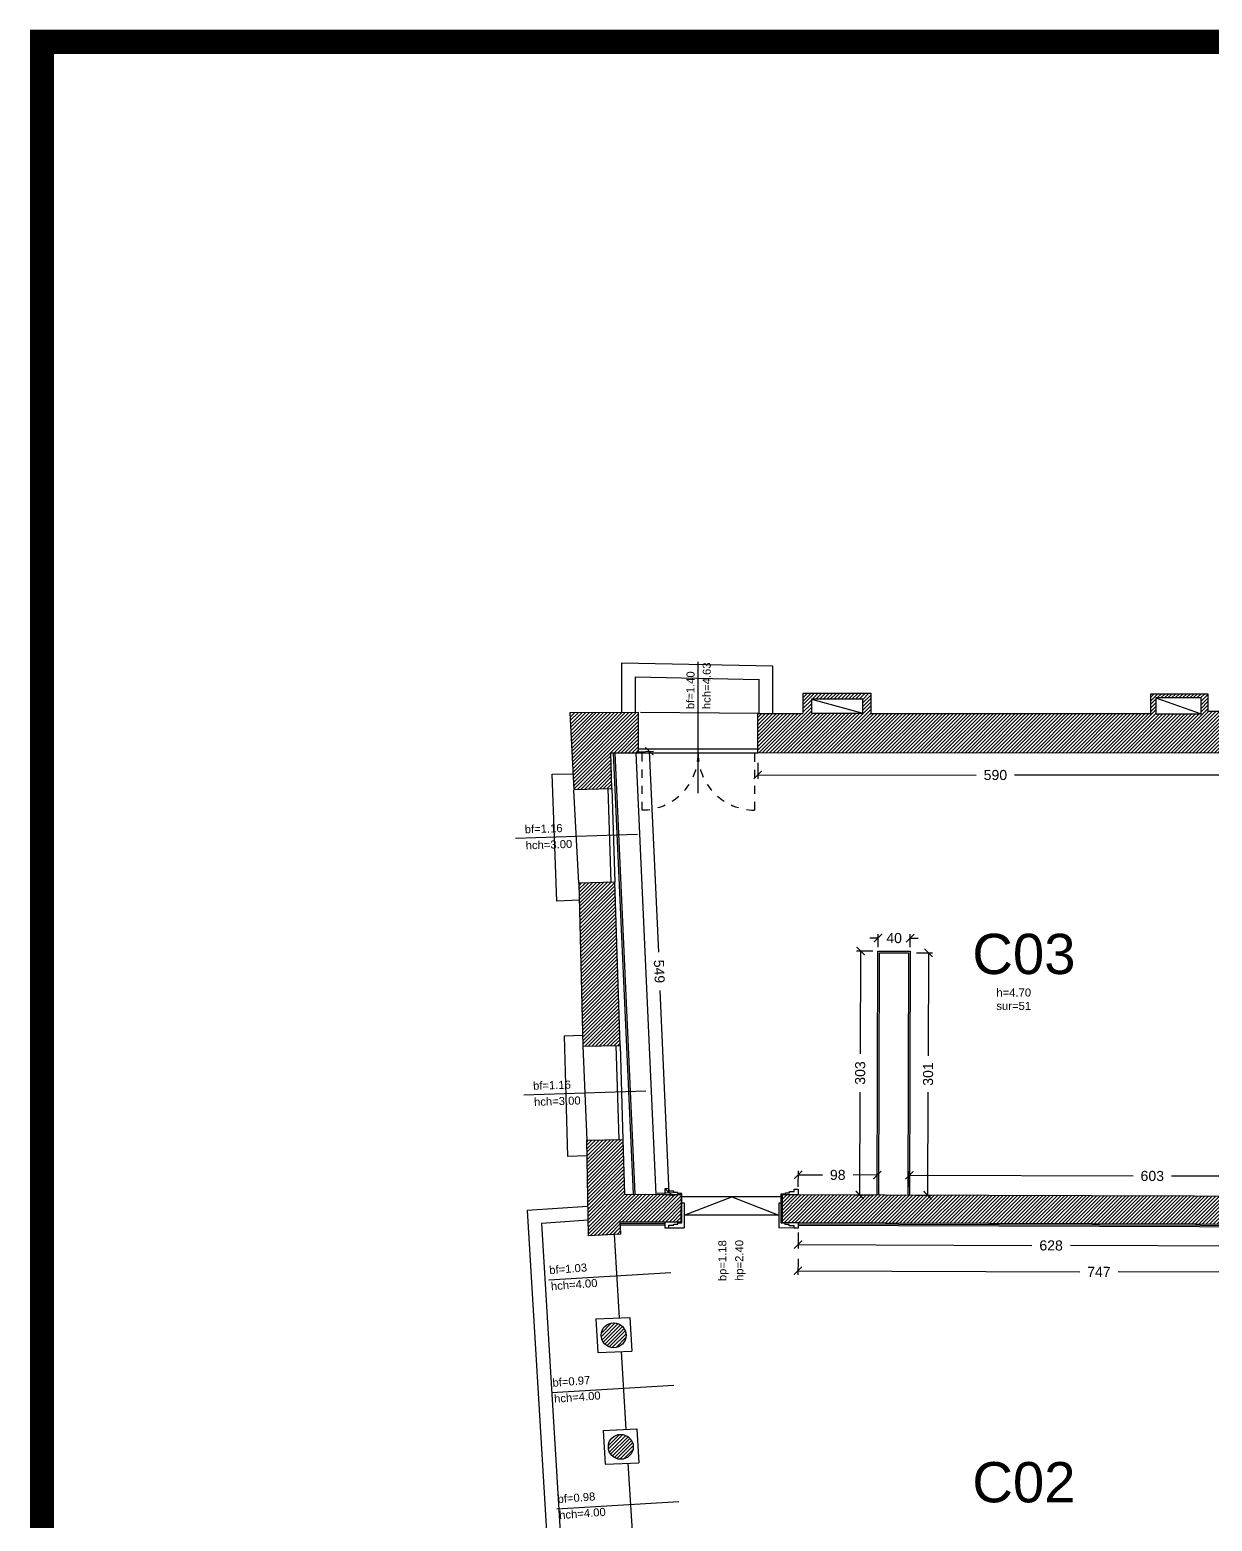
# Model space of a CAD drawing. Header units: millimetres. Extents: x -69 to 235, y 2 to 992.
# Drawn here: x 81.26 to 95.93, y 497.76 to 516.28 of the extents above; entities that cross this region are included whole.
import ezdxf
from ezdxf.enums import TextEntityAlignment as Align

# ---------------------------------------------------------------- set-up
doc = ezdxf.new("R2010")
doc.units = ezdxf.units.MM
doc.header["$LTSCALE"] = 0.01
doc.linetypes.add('HIDDEN2', pattern=[4.7625, 3.175, -1.5875])
for name, color, linetype in [('ob__L_testo', 250, 'Continuous'), ('ob_A_CONTROPARETI', 10, 'Continuous'), ('ob_A_linea_proiezione', 251, 'HIDDEN2'), ('ob_A_linea_v2', 251, 'Continuous'), ('ob_A_muro', 1, 'Continuous'), ('ob_A_muro_r', 252, 'Continuous'), ('ob_A_serramento_vetro', 253, 'Continuous'), ('ob_A_simboli', 252, 'Continuous'), ('ob_grafica rossa', 12, 'Continuous'), ('ob_Q 1_50', 250, 'Continuous'), ('ob_serramento_s', 3, 'Continuous'), ('ob_TXT 1_50', 250, 'Continuous')]:
    doc.layers.add(name, color=color, linetype=linetype)
doc.styles.add('m 1_50', font='arial.ttf', dxfattribs={"height": 0.125})
doc.styles.get("Standard").update_dxf_attribs({"font": 'arial.ttf'})
doc.styles.add('STYLE1', font='arial.ttf')
doc.styles.add('Testo L', font='arial.ttf', dxfattribs={"height": 2.5})
doc.dimstyles.new('m 1_50 cm', dxfattribs={"dimtxt": 0.1, "dimasz": 0.1, "dimexe": 0.05, "dimexo": 0.05, "dimgap": 0.1, "dimtad": 0, "dimdec": 1, "dimlfac": 100, "dimrnd": 1, "dimdsep": 46, "dimtxsty": 'm 1_50', "dimblk": 'ARCHTICK', "dimcen": 0.2, "dimadec": 0, "dimazin": 0, "dimtfac": 1, "dimtdec": 1, "dimtofl": 0, "dimtmove": 0, "dimatfit": 3, "dimldrblk": 'DOT', "dimfxl": 0.15, "dimfxlon": 1, "dimtolj": 1, "dimtzin": 0, "dimarcsym": 0})

# ---------------------------------------------------------------- blocks, each defined once
blk = doc.blocks.new('_ARCHTICK')
at = {"color": 0, "linetype": 'ByBlock', "const_width": 0.15}
blk.add_lwpolyline([(-0.5, -0.5), (0.5, 0.5)], dxfattribs=at)
blk = doc.blocks.new('*D207')
at = {"layer": 'Defpoints', "color": 0, "transparency": 16777216}
for p in [(90.794, 501.436), (98.267, 501.411), (98.265, 500.846)]:
    blk.add_point(p, dxfattribs=at)
at = {"layer": 'ob_Q 1_50', "color": 0, "lineweight": -2, "transparency": 16777216}
for p, q in [((90.793, 501.021), (90.792, 500.821)), ((98.266, 500.996), (98.265, 500.796)), ((90.792, 500.871), (94.291, 500.859)), ((98.265, 500.846), (94.767, 500.858))]:
    blk.add_line(p, q, dxfattribs=at)
at = {"layer": 'ob_Q 1_50', "color": 0, "lineweight": -2, "transparency": 16777216, "xscale": 0.1, "yscale": 0.1, "zscale": 0.1}
for p, rotation in [((90.792, 500.871), 179.8107041629833), ((98.265, 500.846), 359.8107041629834)]:
    blk.add_blockref('_ARCHTICK', p, dxfattribs=dict(at, rotation=rotation))
at = {"layer": 'ob_Q 1_50', "color": 0, "transparency": 16777216, "insert": (94.529, 500.858), "char_height": 0.125, "attachment_point": 5, "rotation": 359.8107, "style": 'm 1_50'}
blk.add_mtext('\\A1;747', dxfattribs=at)
blk = doc.blocks.new('_Dot')
at = {"color": 0, "linetype": 'ByBlock', "lineweight": -2}
blk.add_line((-0.5, 0), (-1, 0), dxfattribs=at)
at = {"color": 0, "linetype": 'ByBlock', "const_width": 0.5}
blk.add_lwpolyline([(-0.25, 0, 1), (0.25, 0, 1)], format="xyb", close=True, dxfattribs=at)
blk = doc.blocks.new('*D208')
at = {"layer": 'Defpoints', "color": 0, "transparency": 16777216}
for p in [(90.794, 501.436), (97.077, 501.415), (97.077, 501.175)]:
    blk.add_point(p, dxfattribs=at)
at = {"layer": 'ob_Q 1_50', "color": 0, "lineweight": -2, "transparency": 16777216}
for p, q in [((90.794, 501.346), (90.793, 501.146)), ((97.077, 501.325), (97.076, 501.125)), ((90.794, 501.196), (93.696, 501.186)), ((97.077, 501.175), (94.174, 501.185))]:
    blk.add_line(p, q, dxfattribs=at)
at = {"layer": 'ob_Q 1_50', "color": 0, "lineweight": -2, "transparency": 16777216, "xscale": 0.1, "yscale": 0.1, "zscale": 0.1}
for p, rotation in [((90.794, 501.196), 179.8107041629862), ((97.077, 501.175), 359.8107041629863)]:
    blk.add_blockref('_ARCHTICK', p, dxfattribs=dict(at, rotation=rotation))
at = {"layer": 'ob_Q 1_50', "color": 0, "transparency": 16777216, "insert": (93.935, 501.185), "char_height": 0.125, "attachment_point": 5, "rotation": 359.8107, "style": 'm 1_50'}
blk.add_mtext('\\A1;628', dxfattribs=at)
blk = doc.blocks.new('*D210')
at = {"layer": 'Defpoints', "color": 0, "transparency": 16777216}
for p in [(90.294, 507.353), (96.194, 507.348), (96.194, 507.025)]:
    blk.add_point(p, dxfattribs=at)
at = {"layer": 'ob_Q 1_50', "color": 0, "lineweight": -2, "transparency": 16777216}
for p, q in [((90.294, 507.179), (90.293, 506.979)), ((96.194, 507.175), (96.193, 506.975)), ((90.293, 507.029), (93.006, 507.027)), ((96.194, 507.025), (93.481, 507.027))]:
    blk.add_line(p, q, dxfattribs=at)
at = {"layer": 'ob_Q 1_50', "color": 0, "lineweight": -2, "transparency": 16777216, "xscale": 0.1, "yscale": 0.1, "zscale": 0.1}
for p, rotation in [((90.293, 507.029), 179.9566043911762), ((96.194, 507.025), 359.9566043911762)]:
    blk.add_blockref('_ARCHTICK', p, dxfattribs=dict(at, rotation=rotation))
at = {"layer": 'ob_Q 1_50', "color": 0, "transparency": 16777216, "insert": (93.243, 507.027), "char_height": 0.125, "attachment_point": 5, "rotation": 359.9566, "style": 'm 1_50'}
blk.add_mtext('\\A1;590', dxfattribs=at)
blk = doc.blocks.new('*D211')
at = {"layer": 'Defpoints', "color": 0, "transparency": 16777216}
for p in [(91.786, 504.841), (92.186, 505.001), (92.186, 504.84)]:
    blk.add_point(p, dxfattribs=at)
at = {"layer": 'ob_Q 1_50', "color": 0, "lineweight": -2, "transparency": 16777216}
for p, q in [((91.786, 504.891), (91.786, 505.053)), ((92.186, 504.89), (92.186, 505.051)), ((91.786, 505.003), (91.686, 505.003)), ((92.186, 505.001), (92.286, 505.001))]:
    blk.add_line(p, q, dxfattribs=at)
at = {"layer": 'ob_Q 1_50', "color": 0, "lineweight": -2, "transparency": 16777216, "xscale": 0.1, "yscale": 0.1, "zscale": 0.1}
for p, rotation in [((91.786, 505.003), 359.8107041629759), ((92.186, 505.001), 179.8107041629759)]:
    blk.add_blockref('_ARCHTICK', p, dxfattribs=dict(at, rotation=rotation))
at = {"layer": 'ob_Q 1_50', "color": 0, "transparency": 16777216, "insert": (91.986, 505.002), "char_height": 0.125, "attachment_point": 5, "rotation": 359.8107, "style": 'm 1_50'}
blk.add_mtext('\\A1;40', dxfattribs=at)
blk = doc.blocks.new('*D212')
at = {"layer": 'Defpoints', "color": 0, "transparency": 16777216}
for p in [(88.524, 507.304), (88.947, 507.323), (88.771, 501.821)]:
    blk.add_point(p, dxfattribs=at)
at = {"layer": 'ob_Q 1_50', "color": 0, "lineweight": -2, "transparency": 16777216}
for p, q in [((88.798, 507.316), (88.997, 507.325)), ((88.947, 507.323), (89.06, 504.826)), ((89.194, 501.84), (89.081, 504.35)), ((89.044, 501.833), (89.244, 501.842))]:
    blk.add_line(p, q, dxfattribs=at)
at = {"layer": 'ob_Q 1_50', "color": 0, "lineweight": -2, "transparency": 16777216, "xscale": 0.1, "yscale": 0.1, "zscale": 0.1}
for p, rotation in [((88.947, 507.323), 92.5776217847243), ((89.194, 501.84), 272.5776217847243)]:
    blk.add_blockref('_ARCHTICK', p, dxfattribs=dict(at, rotation=rotation))
at = {"layer": 'ob_Q 1_50', "color": 0, "transparency": 16777216, "insert": (89.07, 504.588), "char_height": 0.125, "attachment_point": 5, "rotation": 272.5776, "style": 'm 1_50'}
blk.add_mtext('\\A1;549', dxfattribs=at)
blk = doc.blocks.new('*D213')
at = {"layer": 'Defpoints', "color": 0, "transparency": 16777216}
for p in [(91.776, 502.06), (90.796, 501.814), (91.776, 501.811)]:
    blk.add_point(p, dxfattribs=at)
at = {"layer": 'ob_Q 1_50', "color": 0, "lineweight": -2, "transparency": 16777216}
for p, q in [((90.796, 501.913), (90.797, 502.113)), ((90.796, 502.063), (91.097, 502.062)), ((91.776, 502.06), (91.476, 502.061)), ((91.776, 501.91), (91.777, 502.11))]:
    blk.add_line(p, q, dxfattribs=at)
at = {"layer": 'ob_Q 1_50', "color": 0, "lineweight": -2, "transparency": 16777216, "xscale": 0.1, "yscale": 0.1, "zscale": 0.1}
for p, rotation in [((90.796, 502.063), 179.8107041629825), ((91.776, 502.06), 359.8107041629825)]:
    blk.add_blockref('_ARCHTICK', p, dxfattribs=dict(at, rotation=rotation))
at = {"layer": 'ob_Q 1_50', "color": 0, "transparency": 16777216, "insert": (91.286, 502.061), "char_height": 0.125, "attachment_point": 5, "rotation": 359.8107, "style": 'm 1_50'}
blk.add_mtext('\\A1;98', dxfattribs=at)
blk = doc.blocks.new('*D214')
at = {"layer": 'Defpoints', "color": 0, "transparency": 16777216}
for p in [(98.206, 502.039), (92.176, 501.81), (98.206, 501.79)]:
    blk.add_point(p, dxfattribs=at)
at = {"layer": 'ob_Q 1_50', "color": 0, "lineweight": -2, "transparency": 16777216}
for p, q in [((92.176, 501.908), (92.177, 502.108)), ((92.176, 502.058), (94.953, 502.049)), ((98.206, 501.889), (98.207, 502.089)), ((98.206, 502.039), (95.43, 502.048))]:
    blk.add_line(p, q, dxfattribs=at)
at = {"layer": 'ob_Q 1_50', "color": 0, "lineweight": -2, "transparency": 16777216, "xscale": 0.1, "yscale": 0.1, "zscale": 0.1}
for p, rotation in [((92.176, 502.058), 179.8107041629784), ((98.206, 502.039), 359.8107041629784)]:
    blk.add_blockref('_ARCHTICK', p, dxfattribs=dict(at, rotation=rotation))
at = {"layer": 'ob_Q 1_50', "color": 0, "transparency": 16777216, "insert": (95.191, 502.048), "char_height": 0.125, "attachment_point": 5, "rotation": 359.8107, "style": 'm 1_50'}
blk.add_mtext('\\A1;603', dxfattribs=at)
blk = doc.blocks.new('*D215')
at = {"layer": 'Defpoints', "color": 0, "transparency": 16777216}
for p in [(92.186, 504.82), (92.413, 504.819), (92.176, 501.81)]:
    blk.add_point(p, dxfattribs=at)
at = {"layer": 'ob_Q 1_50', "color": 0, "lineweight": -2, "transparency": 16777216}
for p, q in [((92.263, 504.819), (92.463, 504.819)), ((92.413, 504.819), (92.409, 503.54)), ((92.403, 501.809), (92.407, 503.088)), ((92.253, 501.809), (92.453, 501.809))]:
    blk.add_line(p, q, dxfattribs=at)
at = {"layer": 'ob_Q 1_50', "color": 0, "lineweight": -2, "transparency": 16777216, "xscale": 0.1, "yscale": 0.1, "zscale": 0.1}
for p, rotation in [((92.413, 504.819), 89.80944637875457), ((92.403, 501.809), 269.8094463787546)]:
    blk.add_blockref('_ARCHTICK', p, dxfattribs=dict(at, rotation=rotation))
at = {"layer": 'ob_Q 1_50', "color": 0, "transparency": 16777216, "insert": (92.408, 503.314), "char_height": 0.125, "attachment_point": 5, "rotation": 89.8094, "style": 'm 1_50'}
blk.add_mtext('\\A1;301', dxfattribs=at)
blk = doc.blocks.new('*D216')
at = {"layer": 'Defpoints', "color": 0, "transparency": 16777216}
for p in [(91.57, 504.842), (91.786, 504.841), (91.776, 501.811)]:
    blk.add_point(p, dxfattribs=at)
at = {"layer": 'ob_Q 1_50', "color": 0, "lineweight": -2, "transparency": 16777216}
for p, q in [((91.72, 504.841), (91.52, 504.842)), ((91.57, 504.842), (91.566, 503.565)), ((91.56, 501.812), (91.565, 503.089)), ((91.71, 501.811), (91.51, 501.812))]:
    blk.add_line(p, q, dxfattribs=at)
at = {"layer": 'ob_Q 1_50', "color": 0, "lineweight": -2, "transparency": 16777216, "xscale": 0.1, "yscale": 0.1, "zscale": 0.1}
for p, rotation in [((91.57, 504.842), 89.81070416297875), ((91.56, 501.812), 269.8107041629787)]:
    blk.add_blockref('_ARCHTICK', p, dxfattribs=dict(at, rotation=rotation))
at = {"layer": 'ob_Q 1_50', "color": 0, "transparency": 16777216, "insert": (91.565, 503.327), "char_height": 0.125, "attachment_point": 5, "rotation": 89.8107, "style": 'm 1_50'}
blk.add_mtext('\\A1;303', dxfattribs=at)

msp = doc.modelspace()

# ---------------------------------------------------------------- hatches: boundary and pattern name
at = {"layer": 'ob_A_muro_r'}
h = msp.add_hatch(dxfattribs=at)
h.set_pattern_fill('ANSI31', color=256, scale=0.01)
h.paths.add_polyline_path([(88.8127, 507.8026), (87.9602, 507.801), (88.0112, 506.8472), (88.4834, 506.8619), (88.4696, 507.3039), (88.8137, 507.3037)])
h.paths.add_polyline_path([(96.1927, 507.815), (95.8796, 507.8152), (95.8796, 508.0375), (95.173, 508.0375), (95.173, 507.7913), (91.6963, 507.7913), (91.6963, 508.0424), (90.8543, 508.0424), (90.8543, 507.7913), (90.2927, 507.7917), (90.2937, 507.3026), (96.1937, 507.2981)])
h.paths.add_polyline_path([(91.597, 507.7955), (90.9587, 507.7955), (90.9587, 507.9673), (91.597, 507.9673)], flags=16)
h.paths.add_polyline_path([(95.2369, 507.7868), (95.2369, 507.9838), (95.7962, 507.9838), (95.7962, 507.7868)], flags=16)
h.paths.add_polyline_path([(88.5198, 505.6948), (88.0734, 505.6837), (88.1226, 503.6617), (88.5829, 503.6691)])
h.paths.add_polyline_path([(88.6193, 502.503), (88.1697, 502.4919), (88.1925, 501.3034), (88.5945, 501.3261), (88.5849, 501.4781), (89.3394, 501.4756), (89.3406, 501.8191), (88.6405, 501.8214)])
h.paths.add_polyline_path([(98.5983, 507.8138), (97.6727, 507.8152), (97.6738, 507.297), (98.0838, 507.2965), (98.1045, 506.7032), (98.3777, 506.7127), (98.3549, 507.3678), (98.5917, 507.3663)])
h = msp.add_hatch(dxfattribs=at)
h.set_pattern_fill('ANSI31', color=256, scale=0.01)
h.paths.add_polyline_path([(101.4929, 507.8167), (100.6381, 507.8142), (100.6359, 508.1609), (100.0466, 508.1611), (100.0481, 507.8122), (99.5483, 507.8138), (99.5467, 507.3597), (100.2378, 507.3548), (101.4967, 507.3656)])
h.paths.add_polyline_path([(100.5337, 507.8164), (100.1486, 507.8164), (100.1486, 508.066), (100.5337, 508.066)], flags=16)
h.paths.add_polyline_path([(102.8434, 507.8317), (102.4427, 507.8322), (102.4517, 507.3817), (102.5144, 507.3824), (102.5282, 506.6213), (102.8068, 506.6263), (102.7932, 507.3802), (102.8472, 507.379)])
h.paths.add_polyline_path([(105.5395, 507.8602), (105.3396, 507.8568), (104.0163, 507.8395), (103.7933, 507.8398), (103.7972, 507.3876), (104.0163, 507.3886), (105.3396, 507.4059), (105.5433, 507.4095)])
h.paths.add_polyline_path([(107.0073, 507.8754), (106.4893, 507.8758), (106.4983, 507.4245), (106.6886, 507.4303), (106.7019, 506.7671), (106.9419, 506.7719), (106.9379, 506.9718), (106.9639, 506.9723), (106.9565, 507.4421), (107.0052, 507.4413)])
h.paths.add_polyline_path([(110.1228, 507.8631), (109.2368, 507.856), (107.9339, 507.8667), (107.9318, 507.4262), (109.235, 507.4051), (110.1226, 507.4131)])
h.paths.add_polyline_path([(111.4587, 507.8729), (111.0728, 507.8781), (111.0646, 507.4001), (111.1348, 507.3978), (111.1214, 506.7609), (111.3614, 506.7559), (111.3754, 507.4238), (111.4526, 507.4195)])
h.paths.add_polyline_path([(115.2682, 507.8343), (114.577, 507.8392), (114.577, 508.1541), (112.8452, 508.1541), (112.8452, 507.8541), (112.4028, 507.8601), (112.3999, 507.4056), (113.2815, 507.3973), (113.2763, 507.2799), (114.3271, 507.2729), (114.3271, 507.3807), (115.2742, 507.3907)])
h.paths.add_polyline_path([(112.9452, 507.7791), (112.9452, 508.0541), (114.477, 508.0541), (114.477, 507.7661), (113.2875, 507.7744)], flags=16)
h.paths.add_polyline_path([(118.7274, 507.7582), (116.796, 507.8237), (116.2128, 507.8277), (116.2215, 507.4007), (116.3383, 507.402), (116.3383, 506.7343), (116.7895, 506.7343), (116.7894, 507.5384), (118.499, 507.4762), (118.7236, 507.476)])
h.paths.add_polyline_path([(122.0256, 507.6945), (121.4432, 507.7141), (119.7224, 507.7418), (119.7206, 507.4566), (121.4606, 507.4171), (121.3585, 502.048), (120.9888, 502.0559), (120.9867, 501.9559), (121.3566, 501.9481), (121.353, 501.7562), (121.4529, 501.7543), (121.5605, 507.4138), (122.0158, 507.4007)])
h.paths.add_polyline_path([(116.7896, 505.2943), (116.7396, 505.2943), (116.7396, 505.4943), (116.3383, 505.4943), (116.3383, 502.3314), (116.1237, 502.3319), (116.1245, 502.2362), (116.3351, 502.2362), (116.3351, 501.7675), (116.7897, 501.7675), (116.7897, 502.0451), (120.1569, 501.9736), (120.159, 502.0735), (116.7896, 502.1452)])
h.paths.add_polyline_path([(107.1999, 500.7729), (107.0617, 500.7729), (106.9897, 505.3325), (106.9706, 505.3321), (106.9666, 505.5321), (106.7267, 505.5273), (106.8221, 500.7557), (106.5482, 500.7576), (106.5475, 500.4051), (107.213, 500.4116)])
h.paths.add_polyline_path([(105.6794, 500.7552), (103.9401, 500.7562), (102.9128, 500.7449), (102.8275, 505.4765), (102.5489, 505.4715), (102.634, 500.7469), (101.2463, 500.7469), (100.8272, 500.7455), (100.3098, 500.7414), (100.3122, 500.4127), (100.4397, 500.3924), (102.5172, 500.4072), (104.0277, 500.4024), (105.5505, 500.4147), (105.6788, 500.4137)])
h.paths.add_polyline_path([(99.0399, 500.7314), (98.5862, 500.7258), (98.4199, 505.5034), (98.1466, 505.4939), (98.2756, 501.7896), (90.5956, 501.815), (90.5944, 501.4714), (98.291, 501.446), (98.4112, 498.7148), (98.8518, 498.7348), (98.7793, 500.3805), (98.8663, 500.3812), (99.0422, 500.4036)])
h = msp.add_hatch(dxfattribs=at)
h.set_pattern_fill('ANSI31', color=256, scale=0.01)
h.paths.add_polyline_path([(88.5281, 497.2895, 1), (88.8374, 497.2895, 1)])
h.paths.add_polyline_path([(88.7476, 498.685, 1), (88.4382, 498.685, 1)])
h.paths.add_polyline_path([(88.3492, 500.0709, 1), (88.6585, 500.0709, 1)])
h = msp.add_hatch(dxfattribs=at)
h.set_pattern_fill('ANSI31', color=256, scale=0.01)
h.paths.add_polyline_path([(111.2846, 499.2189), (110.8146, 499.2189), (110.8146, 498.9038), (105.4648, 498.9356), (105.4619, 498.5824), (110.9501, 498.55), (110.9501, 498.5229), (110.97, 498.5229), (110.97, 498.4645), (111.2859, 498.4645)])
h.paths.add_polyline_path([(104.1933, 498.9429), (103.6023, 498.9471), (103.5934, 498.3969), (103.8668, 498.3921), (103.8703, 498.5921), (104.192, 498.5897)])
h.paths.add_polyline_path([(103.8631, 496.7863), (103.8408, 496.7863), (103.8493, 497.3122), (103.5759, 497.317), (103.568, 496.8271), (101.2534, 496.8323), (100.6187, 496.8317), (100.6182, 496.5583), (101.8483, 496.5564), (101.8458, 495.7522), (101.4958, 495.7522), (101.4958, 495.6522), (101.8455, 495.6522), (101.8425, 494.6901), (100.6925, 494.6946), (100.6955, 495.6522), (100.8758, 495.6522), (100.8758, 495.7522), (100.6958, 495.7522), (100.6965, 495.8343), (100.5965, 495.8343), (100.5921, 494.3077), (103.2436, 494.2681), (103.2622, 494.2271), (103.4415, 494.2277), (103.4419, 494.1111), (103.7745, 494.1111), (103.7745, 494.2596), (103.7745, 494.2962), (103.9545, 494.2967), (103.9509, 494.4962), (103.893, 494.6853), (103.8138, 494.6853), (103.816, 495.1435), (103.8315, 495.1435), (103.8315, 495.3369), (103.5216, 495.3382), (103.5216, 494.6836), (101.9425, 494.6897), (101.9483, 496.5562), (103.5385, 496.5537), (103.5311, 496.0216), (103.8459, 496.0223), (103.8459, 496.2141), (103.8313, 496.2142), (103.8368, 496.5015), (103.8631, 496.5015)])
h.paths.add_polyline_path([(109.358, 496.7811), (109.3301, 496.7811), (109.3302, 496.8165), (109.0511, 496.8171), (109.0511, 496.7982), (106.0156, 496.7997), (106.0156, 496.8178), (105.7328, 496.8171), (105.7328, 496.7992), (105.7328, 496.7859), (105.7049, 496.7859), (105.7049, 496.5004), (105.7328, 496.5004), (105.7328, 496.4871), (105.7328, 496.4692), (106.0156, 496.4685), (106.0156, 496.4866), (109.0442, 496.4876), (109.0442, 496.4679), (109.3301, 496.4685), (109.3301, 496.5022), (109.358, 496.5022)])
h.paths.add_polyline_path([(111.2892, 496.8816), (110.9978, 496.8816), (110.9979, 496.7811), (110.97, 496.7811), (110.97, 496.5022), (110.9979, 496.5022), (110.9979, 496.3867), (111.2902, 496.3867)])
h.paths.add_polyline_path([(111.2934, 494.8065), (110.97, 494.8065), (110.97, 494.7454), (110.9501, 494.7453), (110.9501, 494.7332), (109.3301, 494.7268), (109.3301, 494.7413), (105.6928, 494.7323), (105.6919, 494.517), (105.6965, 494.3022), (105.8721, 494.3058), (105.8721, 494.2598), (105.8721, 494.1111), (106.2047, 494.1111), (106.205, 494.2277), (106.3844, 494.2271), (106.3943, 494.249), (107.1368, 494.2263), (107.9058, 494.2215), (108.7641, 494.2204), (108.7641, 494.1783), (108.9338, 494.2202), (108.9338, 494.4104), (110.1891, 494.4104), (110.1891, 494.2187), (110.3588, 494.1783), (110.3588, 494.2184), (110.6318, 494.2181), (110.9143, 494.2241), (110.9283, 493.8043), (111.2955, 493.8095)])
h.paths.add_polyline_path([(99.1768, 496.5606), (99.3782, 496.5603), (99.3787, 496.8337), (98.9354, 496.8344), (98.9046, 497.5348), (98.464, 497.5159), (98.5811, 494.8545), (95.1871, 494.7916), (91.107, 494.7229), (91.1089, 494.3027), (93.6285, 494.3044), (94.9802, 494.3102), (97.3486, 494.3132), (98.5098, 494.3145), (98.5172, 493.6108), (98.7182, 493.6118), (98.7182, 494.3102), (99.3165, 494.3088), (99.3201, 494.72), (99.2118, 494.72)])
h.paths.add_polyline_path([(98.6845, 492.3493), (98.5199, 492.3467), (98.5376, 491.6705), (98.5513, 489.3224), (98.5449, 488.9887), (98.7067, 488.9884)])
edge = h.paths.add_edge_path()
edge.add_arc((111.1731, 491.8368), 0.1547, 0, 360)
edge = h.paths.add_edge_path()
edge.add_arc((111.2194, 489.6305), 0.1547, 0, 360)

# ---------------------------------------------------------------- linework, layer by layer
at = {"layer": 'ob_A_CONTROPARETI'}
for p, q in [((88.7506, 501.8211), (88.5038, 507.303)), ((88.7706, 501.821), (88.5237, 507.3039)), ((89.0309, 501.8201), (88.784, 507.3037))]:
    msp.add_line(p, q, dxfattribs=at)
for points in [[(91.7756, 501.8111), (91.7856, 504.8411), (92.1856, 504.8397), (92.1756, 501.8098)], [(91.7956, 501.811), (91.8055, 504.821), (92.1655, 504.8198), (92.1556, 501.8098)], [(89.3503, 501.7163), (89.3802, 501.7162), (89.3794, 501.4756), (89.3794, 501.4063)], [(90.5852, 501.7123), (90.5552, 501.7124), (90.5544, 501.4717), (90.554, 501.4024)], [(88.5858, 501.4631), (89.1394, 501.4613)], [(88.5871, 501.4431), (89.1393, 501.4413)], [(89.1394, 501.4763), (89.1392, 501.4063), (89.3794, 501.4063)], [(90.7944, 501.4708), (90.7942, 501.4008), (90.554, 501.4024)], [(90.7943, 501.4358), (98.2673, 501.4111), (98.3767, 498.9235)], [(90.7944, 501.4558), (98.2864, 501.431), (98.3967, 498.9244)]]:
    msp.add_lwpolyline(points, dxfattribs=at)
at = {"layer": 'ob_A_linea_proiezione'}
for points in [[(88.8538, 507.2938), (88.8538, 506.5934)], [(90.2538, 507.2925), (90.2538, 506.592)]]:
    msp.add_lwpolyline(points, dxfattribs=at)
for centre, radius, start, end in [((88.854, 507.2932), 0.6998, 269.983, 359.98917), ((90.2534, 507.2917), 0.6997, 179.88313, 270.02606)]:
    msp.add_arc(centre, radius, start, end, dxfattribs=at)
at = {"layer": 'ob_A_linea_v2'}
for p, q in [((88.6062, 508.4192), (90.4741, 508.3827)), ((88.6062, 507.8022), (88.6062, 508.4192)), ((90.4741, 508.3827), (90.4745, 507.7913)), ((88.7767, 508.2453), (90.3037, 508.2154)), ((88.7767, 507.8022), (88.7767, 508.2453)), ((90.3072, 508.2158), (90.3075, 507.7916)), ((90.3075, 507.7916), (88.8375, 507.8026)), ((87.7419, 507.0379), (88.0007, 507.0428)), ((87.7976, 505.4604), (87.7419, 507.0379)), ((88.0734, 505.6837), (88.0115, 506.8406)), ((88.0785, 505.474), (87.7976, 505.4604)), ((88.12, 503.794), (87.8916, 503.7839)), ((87.8916, 503.7839), (87.9317, 502.2941)), ((88.1226, 503.6617), (88.1697, 502.4919)), ((87.9317, 502.2941), (88.1733, 502.3012)), ((88.1855, 501.6694), (87.4314, 501.6184)), ((87.4314, 501.6184), (87.8537, 494.584)), ((88.1888, 501.4987), (87.61, 501.4595)), ((87.61, 501.4595), (88.0122, 494.7523)), ((88.5767, 500.2867), (88.5139, 501.3216)), ((88.2844, 500.2755), (88.7042, 500.2916)), ((88.2844, 500.2755), (88.3085, 499.8561)), ((88.7042, 500.2916), (88.7283, 499.8722)), ((88.3085, 499.8561), (88.7283, 499.8722)), ((88.6608, 498.901), (88.6022, 499.8674)), ((88.3722, 498.8881), (88.7919, 498.9069)), ((88.7919, 498.9069), (88.8186, 498.4876)), ((88.3722, 498.8881), (88.3989, 498.4689)), ((88.3989, 498.4689), (88.8186, 498.4876)), ((88.7456, 497.5053), (88.6863, 498.4814))]:
    msp.add_line(p, q, dxfattribs=at)
at = {"layer": 'ob_A_muro'}
for p, q in [((90.8543, 508.0424), (90.8543, 507.7913)), ((90.8543, 508.0424), (91.6963, 508.0424)), ((91.6963, 508.0424), (91.6963, 507.7913)), ((95.173, 507.7913), (95.173, 508.0375)), ((95.173, 508.0375), (95.8796, 508.0375)), ((95.7962, 507.9838), (95.2369, 507.9838)), ((95.2369, 507.9838), (95.2369, 507.7868)), ((95.7962, 507.7868), (95.7962, 507.9838)), ((95.8796, 508.0375), (95.8796, 507.8152)), ((88.8127, 507.8026), (87.9602, 507.801)), ((87.9602, 507.801), (88.0112, 506.8472)), ((88.8137, 507.3037), (88.8127, 507.8026)), ((91.597, 507.9673), (90.9587, 507.9673)), ((90.9587, 507.9673), (90.9587, 507.7955)), ((90.9587, 507.7955), (91.597, 507.7955)), ((91.597, 507.7955), (91.597, 507.9673)), ((96.1927, 507.815), (95.8796, 507.8152)), ((90.2927, 507.7917), (90.8543, 507.7913)), ((90.2937, 507.3026), (90.2927, 507.7917)), ((91.6963, 507.7913), (95.173, 507.7913)), ((95.2369, 507.7868), (95.7962, 507.7868)), ((88.4834, 506.8619), (88.4696, 507.3039)), ((88.4696, 507.3039), (88.8137, 507.3037)), ((96.1937, 507.2981), (90.2937, 507.3026)), ((88.0112, 506.8472), (88.4834, 506.8619)), ((88.5198, 505.6948), (88.0734, 505.6837)), ((88.0734, 505.6837), (88.1226, 503.6617)), ((88.1226, 503.6617), (88.5829, 503.6691)), ((88.1697, 502.4919), (88.6193, 502.503)), ((88.1925, 501.3034), (88.1697, 502.4919)), ((88.6193, 502.503), (88.6405, 501.8214)), ((90.5944, 501.4714), (90.5956, 501.815)), ((88.5945, 501.3261), (88.1925, 501.3034)), ((88.5945, 501.3261), (88.5849, 501.4781))]:
    msp.add_line(p, q, dxfattribs=at)
for points in [[(88.5829, 503.6691), (88.5198, 505.6948)], [(98.1466, 505.4939), (98.2756, 501.7896), (90.5956, 501.815)], [(88.6405, 501.8214), (89.3406, 501.8191), (89.3394, 501.4756), (88.5849, 501.4781)], [(90.5944, 501.4714), (98.291, 501.446), (98.4112, 498.7148), (98.8518, 498.7348), (98.7793, 500.3805)]]:
    msp.add_lwpolyline(points, dxfattribs=at)
for centre in [(88.5039, 500.0709), (88.5929, 498.685)]:
    msp.add_circle(centre, 0.1547, dxfattribs=at)
at = {"layer": 'ob_A_serramento_vetro'}
for points in [[(88.8136, 507.3537), (90.2936, 507.3526)], [(88.8137, 507.3037), (90.2937, 507.3026)], [(88.4334, 506.8604), (88.4698, 505.6935)], [(88.4834, 506.8619), (88.5198, 505.6948)], [(88.5329, 503.6683), (88.5693, 502.5018)], [(88.5829, 503.6691), (88.6193, 502.503)]]:
    msp.add_lwpolyline(points, dxfattribs=at)
at = {"layer": 'ob_A_simboli'}
for points in [[(95.2369, 507.9838), (95.7962, 507.7868)], [(90.9587, 507.9673), (91.597, 507.7955)], [(90.5855, 501.7892), (89.3505, 501.7892)], [(89.3797, 501.5621), (89.972, 501.7892), (90.5547, 501.562)], [(90.5547, 501.562), (89.3797, 501.562)]]:
    msp.add_lwpolyline(points, dxfattribs=at)
at = {"layer": 'ob_grafica rossa', "const_width": 0.3}
msp.add_lwpolyline([(81.4063, 516.1309), (130.558, 516.1309), (130.558, 471.0833), (81.4063, 471.0833)], close=True, dxfattribs=at)
at = {"layer": 'ob_Q 1_50'}
for p, q in [((88.8007, 506.287), (87.2842, 506.2374)), ((88.9044, 503.1016), (87.3879, 503.052)), ((89.212, 500.8447), (87.6975, 500.7526)), ((89.2516, 499.447), (87.7371, 499.3549)), ((89.3146, 498.0019), (87.8, 497.9098))]:
    msp.add_line(p, q, dxfattribs=at)
msp.add_lwpolyline([(89.5538, 506.8), (89.5538, 508.4324)], dxfattribs=at)
at = {"layer": 'ob_serramento_s'}
for points in [[(89.1392, 501.4063), (89.1892, 501.4061), (89.1893, 501.4361), (89.2493, 501.4359), (89.2494, 501.4509), (89.2994, 501.4507), (89.2994, 501.4657), (89.3494, 501.4656), (89.3506, 501.8291), (89.3506, 501.8291), (89.3006, 501.8293), (89.3007, 501.8443), (89.2507, 501.8444), (89.2507, 501.8594), (89.1907, 501.8596), (89.1908, 501.8896), (89.1408, 501.8898), (89.1406, 501.8198), (89.3406, 501.8191), (89.3394, 501.4756), (89.1394, 501.4763)], [(90.7942, 501.4008), (90.7442, 501.4009), (90.7443, 501.4309), (90.6843, 501.4311), (90.6843, 501.4461), (90.6343, 501.4463), (90.6344, 501.4613), (90.5844, 501.4615), (90.5856, 501.825), (90.5856, 501.825), (90.6356, 501.8248), (90.6356, 501.8398), (90.6856, 501.8397), (90.6857, 501.8547), (90.7457, 501.8545), (90.7458, 501.8845), (90.7958, 501.8843), (90.7956, 501.8143), (90.5956, 501.815), (90.5944, 501.4714), (90.7944, 501.4708)]]:
    msp.add_lwpolyline(points, close=True, dxfattribs=at)

# ---------------------------------------------------------------- texts
at = {"layer": 'ob__L_testo', "ltscale": 0.05, "style": 'STYLE1'}
for s, p in [('bp=1.18', (89.8534, 500.7423)), ('hp=2.40', (90.063, 500.745))]:
    msp.add_text(s, height=0.1, rotation=90, dxfattribs=at).set_placement(p, align=Align.MIDDLE_LEFT)
at = {"layer": 'ob_Q 1_50', "style": 'STYLE1'}
for s, rotation, p in [('hch=4.63', 89.60332, (89.6559, 507.8466)), ('bf=1.40', 89.60332, (89.4554, 507.845)), ('bf=1.16', 1.87244, (87.3998, 506.3536)), ('hch=3.00', 1.87244, (87.4118, 506.1535)), ('bf=1.16', 1.87244, (87.5035, 503.1683)), ('hch=3.00', 1.87244, (87.5155, 502.9681)), ('bf=1.03', 4.33922, (87.7047, 500.8781)), ('hch=4.00', 4.33922, (87.7253, 500.6786)), ('bf=0.97', 4.33922, (87.7443, 499.4804)), ('hch=4.00', 4.33922, (87.7649, 499.2809)), ('bf=0.98', 4.33922, (87.8073, 498.0353)), ('hch=4.00', 4.33922, (87.8279, 497.8358))]:
    msp.add_text(s, height=0.1, rotation=rotation, dxfattribs=at).set_placement(p, align=Align.MIDDLE_LEFT)
at = {"layer": 'ob_Q 1_50', "insert": (93.2552, 504.3765), "char_height": 0.1, "width": 0.441415, "attachment_point": 1, "style": 'Testo L'}
msp.add_mtext('h=4.70\\Psur=51', dxfattribs=at)
at = {"layer": 'ob_TXT 1_50', "char_height": 0.5, "attachment_point": 1}
for s, insert in [('C03', (92.9564, 505.0556)), ('C02', (92.9564, 498.4958))]:
    msp.add_mtext_dynamic_manual_height_columns(s, width=1.827294, gutter_width=12.5, heights=[0.3992], dxfattribs=dict(at, insert=insert))

# ---------------------------------------------------------------- dimensions: what is measured, and where the dimension line sits
at = {"layer": 'ob_Q 1_50'}
dim = msp.add_linear_dim(base=(88.9474, 507.323), p1=(88.7706, 501.821), p2=(88.5237, 507.3039), angle=92.57762, dimstyle='m 1_50 cm', dxfattribs=at)
dim.commit()
dim.dimension.update_dxf_attribs({"geometry": '*D212', "text_midpoint": (89.0705, 504.5882), "dimtype": 161})
for p1, p2, distance, picture, middle in [((90.2936, 507.3526), (96.1938, 507.3481), -0.3235, '*D210', (93.2435, 507.0269)), ((91.7856, 504.8411), (92.1856, 504.8397), 0.1616, '*D211', (91.9861, 505.002)), ((91.7756, 501.8111), (91.7856, 504.8411), 0.2151, '*D216', (91.5654, 503.3268)), ((92.1756, 501.8098), (92.1856, 504.8197), -0.2276, '*D215', (92.4081, 503.314)), ((90.7956, 501.8143), (91.7756, 501.8111), 0.2487, '*D213', (91.2864, 502.0614)), ((92.1756, 501.8098), (98.2055, 501.7898), 0.2487, '*D214', (95.1914, 502.0485)), ((90.7943, 501.4358), (98.2673, 501.4111), -0.565, '*D207', (94.5289, 500.8585)), ((90.7943, 501.4358), (97.0773, 501.415), -0.24, '*D208', (93.935, 501.1854))]:
    dim = msp.add_aligned_dim(p1=p1, p2=p2, distance=distance, dimstyle='m 1_50 cm', dxfattribs=at)
    dim.commit()
    dim.dimension.update_dxf_attribs({"geometry": picture, "text_midpoint": middle})

doc.saveas('drawing.dxf')
